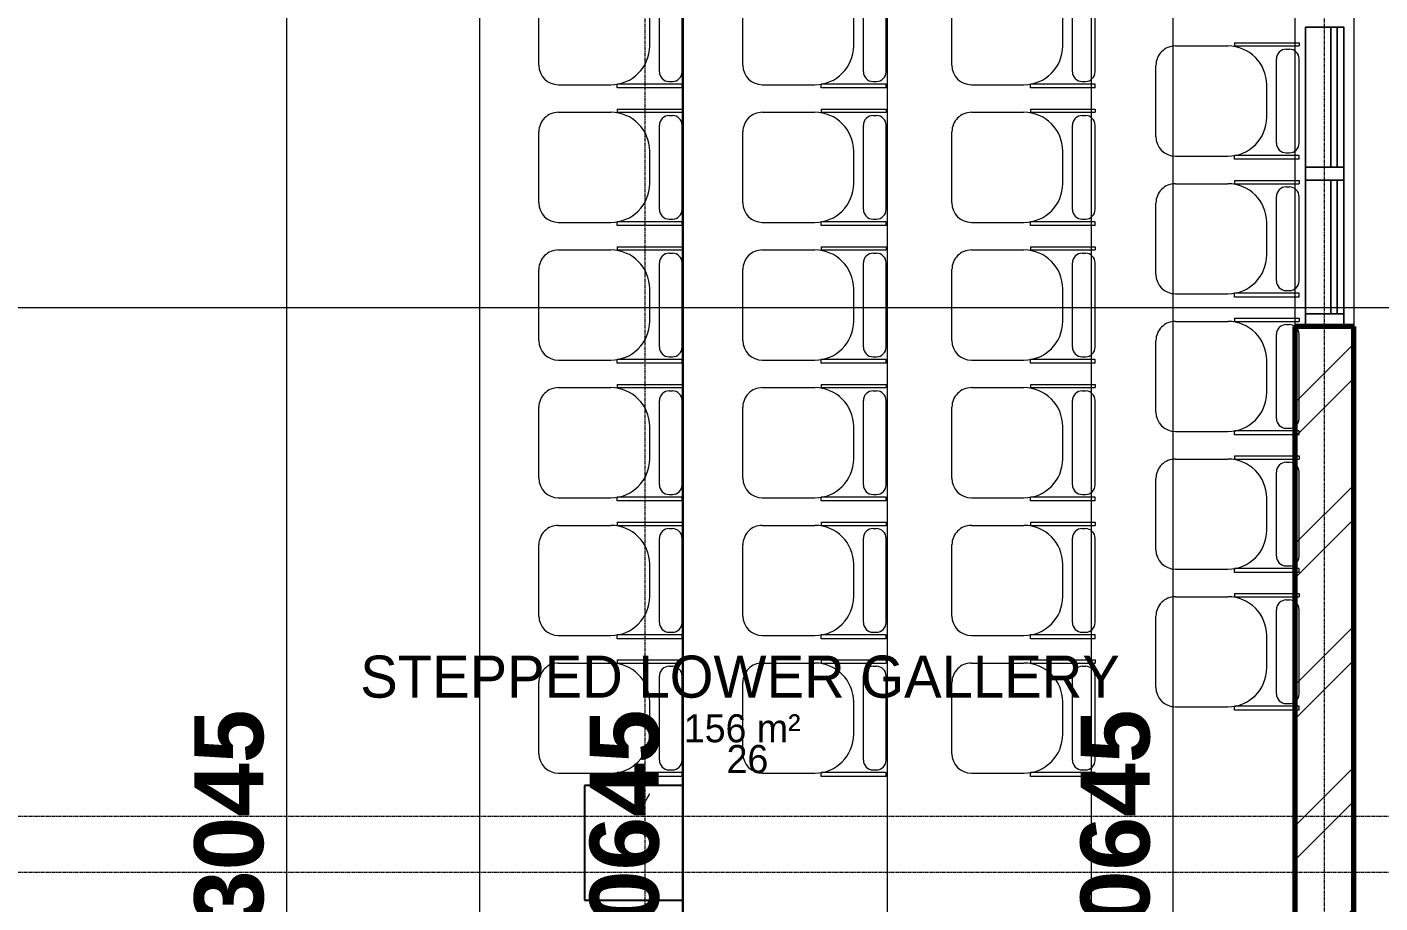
# Model space of a CAD drawing. Header units: inches. Extents: x 22 to 382261, y 22 to 371281.
# Drawn here: x 153299 to 158605, y 211237 to 214672 of the extents above; entities that cross this region are included whole.
import ezdxf

# ---------------------------------------------------------------- set-up
doc = ezdxf.new("R2010")
doc.units = ezdxf.units.IN
doc.header["$MEASUREMENT"] = 0
doc.linetypes.add('Grid Line 1_2_', pattern=[22.225, 12.7, -3.175, 3.175, -3.175])
for name, color, linetype, lineweight in [('A-ANNO-DIMS', 211, 'Continuous', 9), ('A-AREA-IDEN', 2, 'Continuous', 9), ('A-COLS', 52, 'Continuous', 9), ('A-FLOR', 192, 'Continuous', 9), ('A-GLAZ-CURT', 52, 'Continuous', 9), ('A-GLAZ-CWMG', 51, 'Continuous', 9), ('A-WALL-PATT', 111, 'Continuous', 9), ('G-ANNO-SYMB', 111, 'Continuous', 9), ('I-FURN', 30, 'Continuous', 9), ('I-WALL', 2, 'Continuous', 9), ('S-GRID', 1, 'Continuous', 9)]:
    doc.layers.add(name, color=color, linetype=linetype, lineweight=lineweight)
doc.styles.add('Arial_B_2', font='arialbd.ttf', dxfattribs={"height": 270.833333})
doc.styles.add('Century Gothic_1', font='GOTHIC.TTF', dxfattribs={"height": 1})
doc.styles.add('Gill Sans MT', font='GIL_____.TTF', dxfattribs={"height": 262.5})
doc.dimstyles.new('2_2', dxfattribs={"dimscale": 304.8, "dimtxt": 267.818092, "dimasz": 0.227865, "dimexe": 1.377953, "dimexo": 0.0625, "dimgap": 0.287073, "dimtad": 1, "dimdec": 0, "dimzin": 0, "dimdsep": 46, "dimtxsty": 'Arial_B_2', "dimblk1": 'OBLIQUE', "dimblk2": 'OBLIQUE', "dimsah": 1, "dimcen": 0.09, "dimdle": 0.574147, "dimazin": 0, "dimtfac": 1, "dimtdec": 4, "dimtix": 1, "dimtmove": 0, "dimatfit": 3, "dimfxl": 0.574147, "dimfxlon": 1, "dimtvp": 1, "dimtolj": 1, "dimtzin": 0, "dimlwd": 18, "dimlwe": 18, "dimarcsym": 2})

# ---------------------------------------------------------------- blocks, each defined once
blk = doc.blocks.new('System Panel - Glazed-442046-01-GROUND FLOOR DIM- PART B')
at = {"layer": 'A-GLAZ-CURT'}
for p, q in [((-275, 49.5), (275, 49.5)), ((275, 49.5), (-275, 49.5)), ((-275, 24.5), (-275, 49.5)), ((-275, 49.5), (-275, 24.5)), ((-275, 24.5), (275, 24.5)), ((275, 24.5), (-275, 24.5)), ((275, 49.5), (275, 24.5)), ((275, 49.5), (275, 24.5))]:
    blk.add_line(p, q, dxfattribs=at)
blk = doc.blocks.new('System Panel - Glazed-V6-01-GROUND FLOOR DIM- PART B')
at = {"layer": 'A-GLAZ-CURT'}
for p, q in [((-262.5, 49.5), (262.5, 49.5)), ((262.5, 49.5), (-262.5, 49.5)), ((-262.5, 24.5), (-262.5, 49.5)), ((-262.5, 49.5), (-262.5, 24.5)), ((-262.5, 24.5), (262.5, 24.5)), ((262.5, 24.5), (-262.5, 24.5)), ((262.5, 49.5), (262.5, 24.5)), ((262.5, 49.5), (262.5, 24.5))]:
    blk.add_line(p, q, dxfattribs=at)
blk = doc.blocks.new('System Panel - Glazed-V8-01-GROUND FLOOR DIM- PART B')
at = {"layer": 'A-GLAZ-CURT'}
for p, q in [((-275, 49.5), (275, 49.5)), ((275, 49.5), (-275, 49.5)), ((-275, 24.5), (-275, 49.5)), ((-275, 49.5), (-275, 24.5)), ((-275, 24.5), (275, 24.5)), ((275, 24.5), (-275, 24.5)), ((275, 49.5), (275, 24.5)), ((275, 49.5), (275, 24.5))]:
    blk.add_line(p, q, dxfattribs=at)
blk = doc.blocks.new('System Panel - Glazed-V9-01-GROUND FLOOR DIM- PART B')
at = {"layer": 'A-GLAZ-CURT'}
for p, q in [((-262.5, 49.5), (262.5, 49.5)), ((262.5, 49.5), (-262.5, 49.5)), ((-262.5, 24.5), (-262.5, 49.5)), ((-262.5, 49.5), (-262.5, 24.5)), ((-262.5, 24.5), (262.5, 24.5)), ((262.5, 24.5), (-262.5, 24.5)), ((262.5, 49.5), (262.5, 24.5)), ((262.5, 49.5), (262.5, 24.5))]:
    blk.add_line(p, q, dxfattribs=at)
blk = doc.blocks.new('Rectangular Mullion - 50 x 150mm-440584-01-GROUND FLOOR DIM- PART B')
at = {"layer": 'A-GLAZ-CWMG'}
for p, q in [((18636.2, -2516.8), (18786.2, -2516.8)), ((18786.2, -2516.8), (18636.2, -2516.8)), ((18636.2, -3041.8), (18636.2, -2516.8)), ((18636.2, -2516.8), (18636.2, -3041.8)), ((18786.2, -2516.8), (18786.2, -3041.8)), ((18786.2, -2516.8), (18786.2, -3041.8)), ((18636.2, -3041.8), (18786.2, -3041.8)), ((18786.2, -3041.8), (18636.2, -3041.8))]:
    blk.add_line(p, q, dxfattribs=at)
blk = doc.blocks.new('Rectangular Mullion - 50 x 150mm-V19-01-GROUND FLOOR DIM- PART B')
at = {"layer": 'A-GLAZ-CWMG'}
for p, q in [((0, 75), (-50, 75)), ((-50, 75), (-50, -24.5)), ((0, -75), (0, 75)), ((-50, -24.5), (-50, -49.5)), ((-50, -49.5), (-50, -75)), ((-50, -75), (0, -75))]:
    blk.add_line(p, q, dxfattribs=at)
blk = doc.blocks.new('Rectangular Mullion - 50 x 150mm-V21-01-GROUND FLOOR DIM- PART B')
at = {"layer": 'A-GLAZ-CWMG'}
for p, q in [((25, 75), (-25, 75)), ((-25, 75), (-25, -24.5)), ((25, -24.5), (25, 75)), ((-25, -24.5), (-25, -49.5)), ((-25, -49.5), (-25, -75)), ((25, -49.5), (25, -24.5)), ((25, -75), (25, -49.5)), ((-25, -75), (25, -75))]:
    blk.add_line(p, q, dxfattribs=at)
blk = doc.blocks.new('Rectangular Mullion - 50 x 150mm-V23-01-GROUND FLOOR DIM- PART B')
at = {"layer": 'A-GLAZ-CWMG'}
for p, q in [((18636.2, 6333.2), (18735.7, 6333.2)), ((18735.7, 6333.2), (18636.2, 6333.2)), ((18636.2, 5783.2), (18636.2, 6333.2)), ((18636.2, 6333.2), (18636.2, 5783.2)), ((18735.7, 6333.2), (18760.7, 6333.2)), ((18760.7, 6333.2), (18735.7, 6333.2)), ((18760.7, 6333.2), (18786.2, 6333.2)), ((18786.2, 6333.2), (18760.7, 6333.2)), ((18786.2, 6333.2), (18786.2, 5783.2)), ((18786.2, 6333.2), (18786.2, 5783.2)), ((18636.2, 5783.2), (18735.7, 5783.2)), ((18735.7, 5783.2), (18636.2, 5783.2)), ((18735.7, 5783.2), (18760.7, 5783.2)), ((18760.7, 5783.2), (18735.7, 5783.2)), ((18760.7, 5783.2), (18786.2, 5783.2)), ((18786.2, 5783.2), (18760.7, 5783.2))]:
    blk.add_line(p, q, dxfattribs=at)
blk = doc.blocks.new('Rectangular Mullion - 50 x 150mm-V24-01-GROUND FLOOR DIM- PART B')
at = {"layer": 'A-GLAZ-CWMG'}
for p, q in [((18636.2, 4533.2), (18735.7, 4533.2)), ((18735.7, 4533.2), (18636.2, 4533.2)), ((18636.2, 4008.2), (18636.2, 4533.2)), ((18636.2, 4533.2), (18636.2, 4008.2)), ((18735.7, 4533.2), (18760.7, 4533.2)), ((18760.7, 4533.2), (18735.7, 4533.2)), ((18760.7, 4533.2), (18786.2, 4533.2)), ((18786.2, 4533.2), (18760.7, 4533.2)), ((18786.2, 4533.2), (18786.2, 4008.2)), ((18786.2, 4533.2), (18786.2, 4008.2)), ((18636.2, 4008.2), (18735.7, 4008.2)), ((18735.7, 4008.2), (18636.2, 4008.2)), ((18735.7, 4008.2), (18760.7, 4008.2)), ((18760.7, 4008.2), (18735.7, 4008.2)), ((18760.7, 4008.2), (18786.2, 4008.2)), ((18786.2, 4008.2), (18760.7, 4008.2))]:
    blk.add_line(p, q, dxfattribs=at)
blk = doc.blocks.new('Rectangular Mullion - 50 x 150mm-V26-01-GROUND FLOOR DIM- PART B')
at = {"layer": 'A-GLAZ-CWMG'}
for p, q in [((18636.2, 5733.2), (18735.7, 5733.2)), ((18735.7, 5733.2), (18636.2, 5733.2)), ((18636.2, 5733.2), (18636.2, 5183.2)), ((18636.2, 5183.2), (18636.2, 5733.2)), ((18735.7, 5733.2), (18760.7, 5733.2)), ((18760.7, 5733.2), (18735.7, 5733.2)), ((18760.7, 5733.2), (18786.2, 5733.2)), ((18786.2, 5733.2), (18760.7, 5733.2)), ((18786.2, 5183.2), (18786.2, 5733.2)), ((18786.2, 5183.2), (18786.2, 5733.2)), ((18636.2, 5183.2), (18735.7, 5183.2)), ((18735.7, 5183.2), (18636.2, 5183.2)), ((18735.7, 5183.2), (18760.7, 5183.2)), ((18760.7, 5183.2), (18735.7, 5183.2)), ((18760.7, 5183.2), (18786.2, 5183.2)), ((18786.2, 5183.2), (18760.7, 5183.2))]:
    blk.add_line(p, q, dxfattribs=at)
blk = doc.blocks.new('Rectangular Mullion - 50 x 150mm-V27-01-GROUND FLOOR DIM- PART B')
at = {"layer": 'A-GLAZ-CWMG'}
for p, q in [((18636.2, 4533.2), (18735.7, 4533.2)), ((18735.7, 4533.2), (18636.2, 4533.2)), ((18636.2, 4533.2), (18636.2, 4008.2)), ((18636.2, 4008.2), (18636.2, 4533.2)), ((18735.7, 4533.2), (18760.7, 4533.2)), ((18760.7, 4533.2), (18735.7, 4533.2)), ((18760.7, 4533.2), (18786.2, 4533.2)), ((18786.2, 4533.2), (18760.7, 4533.2)), ((18786.2, 4008.2), (18786.2, 4533.2)), ((18786.2, 4008.2), (18786.2, 4533.2)), ((18636.2, 4008.2), (18735.7, 4008.2)), ((18735.7, 4008.2), (18636.2, 4008.2)), ((18735.7, 4008.2), (18760.7, 4008.2)), ((18760.7, 4008.2), (18735.7, 4008.2)), ((18760.7, 4008.2), (18786.2, 4008.2)), ((18786.2, 4008.2), (18760.7, 4008.2))]:
    blk.add_line(p, q, dxfattribs=at)
blk = doc.blocks.new('Rectangular Mullion - 50 x 150mm-442058-01-GROUND FLOOR DIM- PART B')
at = {"layer": 'A-GLAZ-CWMG'}
for p, q in [((-50, -75), (-50, 75)), ((-50, 75), (0, 75)), ((0, 75), (0, -75)), ((0, -75), (-50, -75))]:
    blk.add_line(p, q, dxfattribs=at)
blk = doc.blocks.new('Rectangular Mullion - 50 x 150mm-441108-01-GROUND FLOOR DIM- PART B')
at = {"layer": 'A-GLAZ-CWMG'}
for p, q in [((18636.2, -716.8), (18786.2, -716.8)), ((18786.2, -716.8), (18636.2, -716.8)), ((18636.2, -1266.8), (18636.2, -716.8)), ((18636.2, -716.8), (18636.2, -1266.8)), ((18786.2, -716.8), (18786.2, -1266.8)), ((18786.2, -716.8), (18786.2, -1266.8)), ((18636.2, -1266.8), (18786.2, -1266.8)), ((18786.2, -1266.8), (18636.2, -1266.8))]:
    blk.add_line(p, q, dxfattribs=at)
blk = doc.blocks.new('Rectangular Mullion - 50 x 150mm-442052-01-GROUND FLOOR DIM- PART B')
at = {"layer": 'A-GLAZ-CWMG'}
for p, q in [((-25, -75), (-25, 75)), ((-25, 75), (25, 75)), ((25, 75), (25, -75)), ((25, -75), (-25, -75))]:
    blk.add_line(p, q, dxfattribs=at)
blk = doc.blocks.new('Chair - Auditorium_0001 - Copy - Chair - Auditorium_0001 - Copy-940343-01-GROUND FLOOR DIM- PART B')
at = {"layer": 'I-FURN'}
for p, q in [((21, 497.5), (300.4, 497.5)), ((-55.2, 421.3), (-55.2, 215.3)), ((376.6, 421.3), (376.6, 215.3)), ((-67.9, -64.1), (-67.9, 189.9)), ((-67.9, 189.9), (-53, 189.9)), ((-53, -64.1), (-53, 189.9)), ((389.3, 189.9), (376.6, 189.9)), ((376.6, 189.9), (376.6, -64.1)), ((389.3, 189.9), (389.3, -64.1)), ((97.2, 62.9), (224.2, 62.9)), ((-4.4, 24.9), (325.8, 24.9)), ((-42.5, -13.2), (-42.5, -26.2)), ((363.9, -13.2), (363.9, -26.2)), ((-67.9, -64.1), (-53, -64.1)), ((-4.4, -64.3), (325.8, -64.3)), ((389.3, -64.1), (376.6, -64.1))]:
    blk.add_line(p, q, dxfattribs=at)
for centre, radius, start, end in [((21, 421.3), 76.2, 90, 180), ((300.4, 421.3), 76.2, 360, 90), ((97.2, 215.3), 152.4, 180, 270), ((224.2, 215.3), 152.4, 270, 0), ((-4.4, -13.2), 38.1, 90, 180), ((325.8, -13.2), 38.1, 360, 90), ((-4.4, -26.2), 38.1, 180, 270), ((325.8, -26.2), 38.1, 270, 0)]:
    blk.add_arc(centre, radius, start, end, dxfattribs=at)
blk = doc.blocks.new('Chair - Auditorium_0001 - Copy - Chair - Auditorium_0001 - Copy-V30-01-GROUND FLOOR DIM- PART B')
at = {"layer": 'I-FURN'}
for p, q in [((21, 497.5), (300.4, 497.5)), ((-55.2, 421.3), (-55.2, 215.3)), ((376.6, 421.3), (376.6, 215.3)), ((-67.9, -49), (-67.9, 189.9)), ((-67.9, 189.9), (-53, 189.9)), ((-53, -49), (-53, 189.9)), ((389.3, 189.9), (376.6, 189.9)), ((376.6, 189.9), (376.6, -64.1)), ((389.3, 189.9), (389.3, -64.1)), ((97.2, 62.9), (224.2, 62.9)), ((-4.4, 24.9), (325.8, 24.9)), ((-67.9, -64.1), (-67.9, -49)), ((-53, -64.1), (-53, -49)), ((-42.5, -13.2), (-42.5, -26.2)), ((363.9, -13.2), (363.9, -26.2)), ((-67.9, -64.1), (-53, -64.1)), ((-4.4, -64.3), (325.8, -64.3)), ((389.3, -64.1), (376.6, -64.1))]:
    blk.add_line(p, q, dxfattribs=at)
for centre, radius, start, end in [((21, 421.3), 76.2, 90, 180), ((300.4, 421.3), 76.2, 360, 90), ((97.2, 215.3), 152.4, 180, 270), ((224.2, 215.3), 152.4, 270, 0), ((-4.4, -13.2), 38.1, 90, 180), ((325.8, -13.2), 38.1, 360, 90), ((-4.4, -26.2), 38.1, 180, 217.9112), ((-4.4, -26.2), 38.1, 217.9112, 270), ((325.8, -26.2), 38.1, 270, 322.0888), ((325.8, -26.2), 38.1, 322.0888, 0)]:
    blk.add_arc(centre, radius, start, end, dxfattribs=at)
blk = doc.blocks.new('Chair - Auditorium_0001 - Copy - Chair - Auditorium_0001 - Copy-V31-01-GROUND FLOOR DIM- PART B')
at = {"layer": 'I-FURN'}
for p, q in [((21, 497.5), (300.4, 497.5)), ((-55.2, 421.3), (-55.2, 215.3)), ((376.6, 421.3), (376.6, 215.3)), ((-67.9, -49), (-67.9, 189.9)), ((-67.9, 189.9), (-53, 189.9)), ((-53, -49), (-53, 189.9)), ((389.3, 189.9), (376.6, 189.9)), ((376.6, 189.9), (376.6, -49)), ((389.3, 189.9), (389.3, -49)), ((97.2, 62.9), (224.2, 62.9)), ((-4.4, 24.9), (325.8, 24.9)), ((-67.9, -64.1), (-67.9, -49)), ((-53, -64.1), (-53, -49)), ((-42.5, -13.2), (-42.5, -26.2)), ((363.9, -13.2), (363.9, -26.2)), ((376.6, -49), (376.6, -64.1)), ((389.3, -49), (389.3, -64.1)), ((-67.9, -64.1), (-53, -64.1)), ((-4.4, -64.3), (325.8, -64.3)), ((389.3, -64.1), (376.6, -64.1))]:
    blk.add_line(p, q, dxfattribs=at)
for centre, radius, start, end in [((21, 421.3), 76.2, 90, 180), ((300.4, 421.3), 76.2, 360, 90), ((97.2, 215.3), 152.4, 180, 270), ((224.2, 215.3), 152.4, 270, 0), ((-4.4, -13.2), 38.1, 90, 180), ((325.8, -13.2), 38.1, 360, 90), ((-4.4, -26.2), 38.1, 180, 217.9112), ((-4.4, -26.2), 38.1, 217.9112, 270), ((325.8, -26.2), 38.1, 270, 322.0888), ((325.8, -26.2), 38.1, 322.0888, 0)]:
    blk.add_arc(centre, radius, start, end, dxfattribs=at)
blk = doc.blocks.new('_Oblique')
at = {"color": 0, "linetype": 'ByBlock', "lineweight": -2}
blk.add_line((-0.5, -0.5), (0.5, 0.5), dxfattribs=at)
blk = doc.blocks.new('*D4823')
at = {"layer": 'A-ANNO-DIMS', "color": 0, "lineweight": 18, "transparency": 16777216}
for p, q in [((155868.7, 216966.8), (155868.7, 205971.8)), ((155777.8, 216791.8), (156288.7, 216791.8)), ((155777.8, 206146.8), (156288.7, 206146.8))]:
    blk.add_line(p, q, dxfattribs=at)
at = {"layer": 'Defpoints', "color": 0, "transparency": 16777216}
for p in [(155758.7, 216791.8), (155758.7, 206146.8), (155868.7, 206146.8)]:
    blk.add_point(p, dxfattribs=at)
at = {"layer": 'A-ANNO-DIMS', "color": 0, "lineweight": 18, "transparency": 16777216, "xscale": 69.45312499999999, "yscale": 69.45312499999999, "zscale": 69.45312499999999}
for p, rotation in [((155868.7, 216791.8), 90), ((155868.7, 206146.8), 270)]:
    blk.add_blockref('_Oblique', p, dxfattribs=dict(at, rotation=rotation))
at = {"layer": 'A-ANNO-DIMS', "color": 0, "lineweight": 18, "transparency": 16777216, "insert": (155643, 211469.3), "char_height": 270.83, "width": 769.567, "attachment_point": 5, "rotation": 90, "style": 'Arial_B_2'}
blk.add_mtext('\\A1;10645', dxfattribs=at)
blk = doc.blocks.new('*D4752')
at = {"layer": 'A-ANNO-DIMS', "color": 0, "lineweight": 18, "transparency": 16777216}
for p, q in [((157793.8, 205971.8), (157793.8, 216966.8)), ((157702.8, 216791.8), (158213.8, 216791.8)), ((157702.8, 206146.8), (158213.8, 206146.8))]:
    blk.add_line(p, q, dxfattribs=at)
at = {"layer": 'Defpoints', "color": 0, "transparency": 16777216}
for p in [(157683.8, 216791.8), (157793.8, 216791.8), (157683.8, 206146.8)]:
    blk.add_point(p, dxfattribs=at)
at = {"layer": 'A-ANNO-DIMS', "color": 0, "lineweight": 18, "transparency": 16777216, "xscale": 69.45312499999999, "yscale": 69.45312499999999, "zscale": 69.45312499999999}
for p, rotation in [((157793.8, 216791.8), 90), ((157793.8, 206146.8), 270)]:
    blk.add_blockref('_Oblique', p, dxfattribs=dict(at, rotation=rotation))
at = {"layer": 'A-ANNO-DIMS', "color": 0, "lineweight": 18, "transparency": 16777216, "insert": (157568, 211469.3), "char_height": 270.83, "width": 769.567, "attachment_point": 5, "rotation": 90, "style": 'Arial_B_2'}
blk.add_mtext('\\A1;10645', dxfattribs=at)
blk = doc.blocks.new('*D4757')
at = {"layer": 'A-ANNO-DIMS', "color": 0, "lineweight": 18, "transparency": 16777216}
for p, q in [((154318, 204771.8), (154318, 218166.8)), ((154227, 217991.8), (154738, 217991.8)), ((154227, 204946.8), (154738, 204946.8))]:
    blk.add_line(p, q, dxfattribs=at)
at = {"layer": 'Defpoints', "color": 0, "transparency": 16777216}
for p in [(154208, 217991.8), (154318, 217991.8), (154208, 204946.8)]:
    blk.add_point(p, dxfattribs=at)
at = {"layer": 'A-ANNO-DIMS', "color": 0, "lineweight": 18, "transparency": 16777216, "xscale": 69.45312499999999, "yscale": 69.45312499999999, "zscale": 69.45312499999999}
for p, rotation in [((154318, 217991.8), 90), ((154318, 204946.8), 270)]:
    blk.add_blockref('_Oblique', p, dxfattribs=dict(at, rotation=rotation))
at = {"layer": 'A-ANNO-DIMS', "color": 0, "lineweight": 18, "transparency": 16777216, "insert": (154092.2, 211469.3), "char_height": 270.83, "width": 769.567, "attachment_point": 5, "rotation": 90, "style": 'Arial_B_2'}
blk.add_mtext('\\A1;13045', dxfattribs=at)

msp = doc.modelspace()

# ---------------------------------------------------------------- hatches: boundary and pattern name
at = {"layer": 'A-COLS'}
h = msp.add_hatch(dxfattribs=at)
h.set_pattern_fill('FP_11', color=256, style=0, pattern_type=2)
h.set_pattern_definition([(0, (139676.69, 209538.6), (894.08, 223.52), [36.88, -633.68, 36.88, -633.68, -3576.32]), (0, (139676.69, 209538.6), (894.08, 223.52), [-1341.12, 36.881, -1304.239, 36.881, -633.679, -1564.64]), (0, (139676.69, 209538.6), (894.08, 223.52), [-3352.8, 36.88, -410.16, 36.88, -1080.72]), (120, (140011.97, 209650.35), (-640.614, 662.536), [36.88, -633.68, 36.88, -4210]), (120, (140011.97, 209650.35), (-640.614, 662.536), [-707.44, -633.68, 36.88, -1304.24, -2235.2]), (120, (140011.97, 209650.35), (-640.614, 662.536), [-2682.24, 36.88, -633.68, 36.88, -1527.76]), (120, (140011.97, 209650.35), (-640.614, 662.536), [-3389.68, -410.16, 36.88, -1080.72]), (240, (140123.73, 210097.4), (-253.466, -886.056), [36.88, -633.68, 36.88, -4210]), (240, (140123.73, 210097.4), (-253.466, -886.056), [-707.44, -633.68, 36.88, -1304.24, -2235.2]), (240, (140123.73, 210097.4), (-253.466, -886.056), [-2682.24, 36.88, -633.68, 36.88, -1527.76]), (240, (140123.73, 210097.4), (-253.466, -886.056), [-3389.68, -410.16, 36.88, -1080.72])])
h.paths.add_polyline_path([(155485.4, 211246.8), (155872.9, 211246.8), (155872.9, 211696.8), (155485.4, 211696.8)])
at = {"layer": 'A-WALL-PATT'}
h = msp.add_hatch(dxfattribs=at)
h.set_pattern_fill('FP_1', color=256, style=0, pattern_type=2)
h.set_pattern_definition([(45, (139676.7, 209538.6), (-276.592, 276.592), []), (45, (139676.7, 209957.7), (-276.592, 276.592), [])])
h.paths.add_polyline_path([(158272.9, 204946.8), (158502.9, 204946.8), (158502.9, 206446.8), (158272.9, 206446.8)])
h.paths.add_polyline_path([(158272.9, 209446.8), (158502.9, 209446.8), (158502.9, 213496.8), (158272.9, 213496.8), (158272.9, 213096.7)])
h.paths.add_polyline_path([(158502.9, 216496.8), (158502.9, 217991.8), (158272.9, 217991.8), (158272.9, 216496.8)])

# ---------------------------------------------------------------- linework, layer by layer
at = {"layer": 'A-COLS', "lineweight": 25}
for p, q in [((155485.4, 211696.8), (155485.4, 211246.8)), ((155872.9, 211696.8), (155485.4, 211696.8)), ((155872.9, 211246.8), (155872.9, 211696.8)), ((155485.4, 211246.8), (155872.9, 211246.8))]:
    msp.add_line(p, q, dxfattribs=at)
at = {"layer": 'A-FLOR'}
for p, q in [((158272.9, 204946.8), (158272.9, 218221.8)), ((155072.9, 217991.8), (155072.9, 204946.8)), ((156672.9, 217991.8), (156672.9, 204946.8)), ((157472.9, 217991.8), (157472.9, 204946.8)), ((155872.9, 216586.8), (155872.9, 211696.8)), ((155872.9, 211246.8), (155872.9, 206401.8))]:
    msp.add_line(p, q, dxfattribs=at)
at = {"layer": 'G-ANNO-SYMB'}
msp.add_line((126543.6, 213571.8), (160650.7, 213571.8), dxfattribs=at)
at = {"layer": 'I-WALL'}
msp.add_line((158502.9, 216496.8), (158502.9, 213496.8), dxfattribs=at)
at = {"layer": 'I-WALL', "lineweight": 70}
for p, q in [((158272.9, 209446.8), (158272.9, 213496.8)), ((158502.9, 213496.8), (158272.9, 213496.8)), ((158502.9, 209446.8), (158502.9, 213496.8))]:
    msp.add_line(p, q, dxfattribs=at)
at = {"layer": 'S-GRID', "linetype": 'Grid Line 1_2_'}
for p, q in [((155722.9, 200135.3), (155722.9, 224549.4)), ((158387.9, 200135.3), (158387.9, 224549.4)), ((126592.9, 211576.8), (165494.2, 211576.8)), ((126592.9, 211356.8), (164097.2, 211356.8))]:
    msp.add_line(p, q, dxfattribs=at)

# ---------------------------------------------------------------- block references
at = {"layer": 'A-GLAZ-CURT', "rotation": 269.9999999999999}
for name, p in [('System Panel - Glazed-442046-01-GROUND FLOOR DIM- PART B', (158387.9, 214396.8)), ('System Panel - Glazed-V8-01-GROUND FLOOR DIM- PART B', (158387.9, 214396.8)), ('System Panel - Glazed-V6-01-GROUND FLOOR DIM- PART B', (158387.9, 213809.3)), ('System Panel - Glazed-V9-01-GROUND FLOOR DIM- PART B', (158387.9, 213809.3))]:
    msp.add_blockref(name, p, dxfattribs=at)
at = {"layer": 'A-GLAZ-CWMG'}
for name, p in [('Rectangular Mullion - 50 x 150mm-V23-01-GROUND FLOOR DIM- PART B', (139676.7, 208338.6)), ('Rectangular Mullion - 50 x 150mm-V26-01-GROUND FLOOR DIM- PART B', (139676.7, 208938.6)), ('Rectangular Mullion - 50 x 150mm-441108-01-GROUND FLOOR DIM- PART B', (139676.7, 215388.6)), ('Rectangular Mullion - 50 x 150mm-440584-01-GROUND FLOOR DIM- PART B', (139676.7, 216588.6)), ('Rectangular Mullion - 50 x 150mm-V24-01-GROUND FLOOR DIM- PART B', (139676.7, 209538.6)), ('Rectangular Mullion - 50 x 150mm-V27-01-GROUND FLOOR DIM- PART B', (139676.7, 209538.6))]:
    msp.add_blockref(name, p, dxfattribs=at)
at = {"layer": 'A-GLAZ-CWMG', "extrusion": (0, 0, -1), "rotation": 270.0000000000001}
for name, p in [('Rectangular Mullion - 50 x 150mm-V21-01-GROUND FLOOR DIM- PART B', (-158387.9, 214096.8)), ('Rectangular Mullion - 50 x 150mm-442052-01-GROUND FLOOR DIM- PART B', (-158387.9, 214096.8)), ('Rectangular Mullion - 50 x 150mm-V19-01-GROUND FLOOR DIM- PART B', (-158387.9, 213496.8)), ('Rectangular Mullion - 50 x 150mm-442058-01-GROUND FLOOR DIM- PART B', (-158387.9, 213496.8))]:
    msp.add_blockref(name, p, dxfattribs=at)
at = {"layer": 'I-FURN', "rotation": 89.9999999999999}
for name, p in [('Chair - Auditorium_0001 - Copy - Chair - Auditorium_0001 - Copy-940343-01-GROUND FLOOR DIM- PART B', (155803.9, 214500.9)), ('Chair - Auditorium_0001 - Copy - Chair - Auditorium_0001 - Copy-940343-01-GROUND FLOOR DIM- PART B', (156603.9, 214500.9)), ('Chair - Auditorium_0001 - Copy - Chair - Auditorium_0001 - Copy-940343-01-GROUND FLOOR DIM- PART B', (157423.9, 214500.9)), ('Chair - Auditorium_0001 - Copy - Chair - Auditorium_0001 - Copy-940343-01-GROUND FLOOR DIM- PART B', (158223.9, 214220.9)), ('Chair - Auditorium_0001 - Copy - Chair - Auditorium_0001 - Copy-940343-01-GROUND FLOOR DIM- PART B', (155803.9, 213960.9)), ('Chair - Auditorium_0001 - Copy - Chair - Auditorium_0001 - Copy-940343-01-GROUND FLOOR DIM- PART B', (156603.9, 213960.9)), ('Chair - Auditorium_0001 - Copy - Chair - Auditorium_0001 - Copy-940343-01-GROUND FLOOR DIM- PART B', (157423.9, 213960.9)), ('Chair - Auditorium_0001 - Copy - Chair - Auditorium_0001 - Copy-940343-01-GROUND FLOOR DIM- PART B', (158223.9, 213680.9)), ('Chair - Auditorium_0001 - Copy - Chair - Auditorium_0001 - Copy-940343-01-GROUND FLOOR DIM- PART B', (155803.9, 213420.9)), ('Chair - Auditorium_0001 - Copy - Chair - Auditorium_0001 - Copy-940343-01-GROUND FLOOR DIM- PART B', (156603.9, 213420.9)), ('Chair - Auditorium_0001 - Copy - Chair - Auditorium_0001 - Copy-940343-01-GROUND FLOOR DIM- PART B', (157423.9, 213420.9)), ('Chair - Auditorium_0001 - Copy - Chair - Auditorium_0001 - Copy-V30-01-GROUND FLOOR DIM- PART B', (158223.9, 213140.9)), ('Chair - Auditorium_0001 - Copy - Chair - Auditorium_0001 - Copy-940343-01-GROUND FLOOR DIM- PART B', (155803.9, 212880.9)), ('Chair - Auditorium_0001 - Copy - Chair - Auditorium_0001 - Copy-940343-01-GROUND FLOOR DIM- PART B', (156603.9, 212880.9)), ('Chair - Auditorium_0001 - Copy - Chair - Auditorium_0001 - Copy-940343-01-GROUND FLOOR DIM- PART B', (157423.9, 212880.9)), ('Chair - Auditorium_0001 - Copy - Chair - Auditorium_0001 - Copy-V31-01-GROUND FLOOR DIM- PART B', (158223.9, 212600.9)), ('Chair - Auditorium_0001 - Copy - Chair - Auditorium_0001 - Copy-940343-01-GROUND FLOOR DIM- PART B', (155803.9, 212340.9)), ('Chair - Auditorium_0001 - Copy - Chair - Auditorium_0001 - Copy-940343-01-GROUND FLOOR DIM- PART B', (156603.9, 212340.9)), ('Chair - Auditorium_0001 - Copy - Chair - Auditorium_0001 - Copy-940343-01-GROUND FLOOR DIM- PART B', (157423.9, 212340.9)), ('Chair - Auditorium_0001 - Copy - Chair - Auditorium_0001 - Copy-V31-01-GROUND FLOOR DIM- PART B', (158223.9, 212060.9)), ('Chair - Auditorium_0001 - Copy - Chair - Auditorium_0001 - Copy-940343-01-GROUND FLOOR DIM- PART B', (155803.9, 211800.9)), ('Chair - Auditorium_0001 - Copy - Chair - Auditorium_0001 - Copy-940343-01-GROUND FLOOR DIM- PART B', (156603.9, 211800.9)), ('Chair - Auditorium_0001 - Copy - Chair - Auditorium_0001 - Copy-940343-01-GROUND FLOOR DIM- PART B', (157423.9, 211800.9))]:
    msp.add_blockref(name, p, dxfattribs=at)

# ---------------------------------------------------------------- texts
at = {"layer": 'A-AREA-IDEN', "attachment_point": 1}
for s, insert, char_height, width, style in [('STEPPED LOWER GALLERY', (154605.5, 212206.6), 165, 3694.978, 'Gill Sans MT'), ('156 m²', (155874.9, 211976.5), 110, 617.299, 'Century Gothic_1'), ('26', (156042.6, 211856.1), 110, 211.645, 'Century Gothic_1')]:
    msp.add_mtext(s, dxfattribs=dict(at, insert=insert, char_height=char_height, width=width, style=style))

# ---------------------------------------------------------------- dimensions: what is measured, and where the dimension line sits
at = {"layer": 'A-ANNO-DIMS', "lineweight": 18}
for base, p1, p2, override, picture, middle in [((154318, 217991.8), (154208, 204946.8), (154208, 217991.8), {"dimpost": '<>', "dimfxl": 13045}, '*D4757', (154092.2, 211469.3)), ((155868.7, 206146.8), (155758.7, 216791.8), (155758.7, 206146.8), {"dimpost": '<>', "dimfxl": 10645}, '*D4823', (155643, 211469.3)), ((157793.8, 216791.8), (157683.8, 206146.8), (157683.8, 216791.8), {"dimpost": '<>', "dimfxl": 10645}, '*D4752', (157568, 211469.3))]:
    dim = msp.add_linear_dim(base=base, p1=p1, p2=p2, angle=90, dimstyle='2_2', override=override, dxfattribs=at)
    dim.commit()
    dim.dimension.update_dxf_attribs({"geometry": picture, "text_midpoint": middle})

doc.saveas('drawing.dxf')
